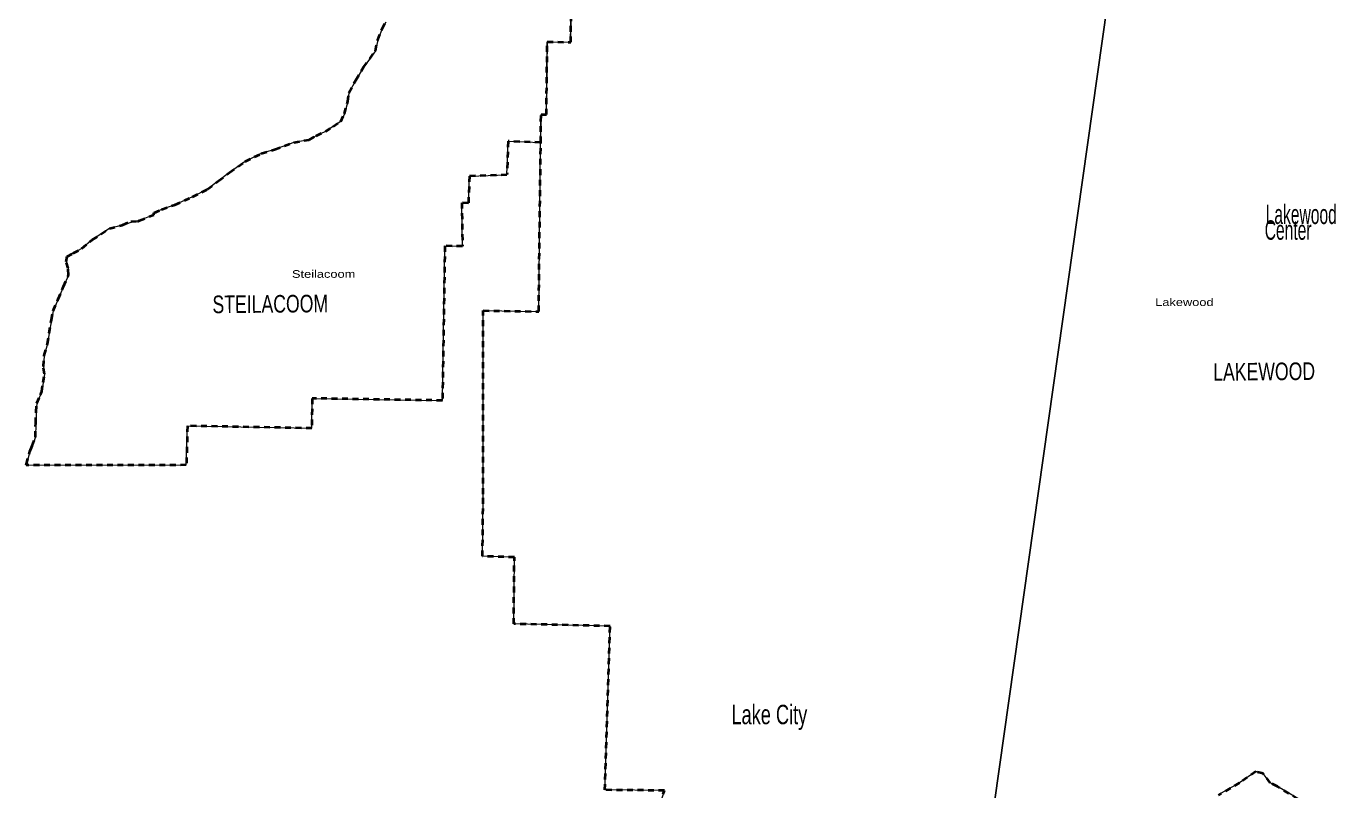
# Model space of a CAD drawing. Header units: feet. Extents: x -903180 to 1023491, y -707744 to 564635.
# Drawn here: x -403834 to -376892, y -128770 to -113037 of the extents above; entities that cross this region are included whole.
import ezdxf

# ---------------------------------------------------------------- set-up
doc = ezdxf.new("R2010")
doc.units = ezdxf.units.FT
doc.header["$LTSCALE"] = 80
doc.linetypes.add('SHORT_DASHED', pattern=[2.7, 1.5, -1.2])
doc.layers.add('13', color=7, linetype='SHORT_DASHED', lineweight=40)
doc.layers.add('58', color=7, linetype='Continuous', lineweight=13)
for name, color, linetype in [('14', 7, 'Continuous'), ('16', 7, 'Continuous'), ('36', 7, 'Continuous')]:
    doc.layers.add(name, color=color, linetype=linetype)

msp = doc.modelspace()

# ---------------------------------------------------------------- linework, layer by layer
at = {"layer": '13'}
for points in [[(-393248.3, -115429.53), (-393242.17, -114854.25), (-393133.15, -114856.77), (-393113.02, -113356.03), (-392632.44, -113366.86), (-392596.57, -111250.7), (-392596.16, -111226.48)], [(-393248.3, -115429.53), (-393917.71, -115403.8), (-393943.3, -116097.13), (-394715.58, -116120.3), (-394735.76, -116676.63), (-394872.37, -116670.67), (-394857.89, -117564.66), (-395220.57, -117556.27), (-395271.43, -120738.05), (-397950.41, -120695.98), (-397957.33, -121308.75), (-400515.6, -121260.4), (-400539.38, -122065.82), (-403813.95, -122068.53), (-403833.8, -122068.55), (-403827.71, -122049.04), (-403757.62, -121785.15), (-403713.78, -121673.24), (-403640.78, -121491.42), (-403638.68, -121208.13), (-403627.22, -120973.2), (-403614.55, -120792.53), (-403537.73, -120624.83), (-403512.56, -120552.85), (-403487.8, -120370.35), (-403457.1, -120193.96), (-403480.98, -120038.9), (-403463.58, -119810.08), (-403393.81, -119573.96), (-403364.5, -119355.35), (-403314.22, -119076.76), (-403277.33, -118890.41), (-403177.45, -118656.72), (-403065.1, -118395.08), (-402965.17, -118159.39), (-402969.16, -118018.67), (-403013.49, -117887.44), (-402993.74, -117773.17), (-402864.14, -117708.7), (-402687.8, -117608.72), (-402476.18, -117432.87), (-402295.58, -117316.87), (-402122.99, -117198.76), (-401858.65, -117130.16), (-401848.43, -117126.15), (-401684.39, -117055.81), (-401541.28, -117048.67), (-401527.93, -117046.63), (-401501.28, -117035.98), (-401230.72, -116927.95), (-401209.2, -116919.35), (-401204.69, -116899.96), (-401199.65, -116878.27), (-401049.84, -116806.05), (-400777.08, -116711.45), (-400410.81, -116545.84), (-400101, -116391.49), (-399879.41, -116221.82), (-399649.73, -116048.25), (-399330.78, -115819.68), (-398996.77, -115659.64), (-398722.16, -115577.13), (-398325.98, -115428.03), (-398013.57, -115372.18), (-397865.63, -115289.87), (-397679.46, -115206.11), (-397519.13, -115101.89), (-397362.82, -114997.61), (-397286.14, -114839.95), (-397218.11, -114585.71), (-397195.37, -114405.19), (-397054.93, -114147.96), (-396896.27, -113882.96), (-396763.05, -113708.02), (-396650.05, -113540.82), (-396600.54, -113316.47), (-396510.78, -113088.66), (-396438.44, -112953.05)], [(-392350.88, -133987.73), (-390704.12, -128763.28), (-391926.33, -128752.99), (-391821.09, -125379.36), (-393804.83, -125336.32), (-393790.3, -123965.57), (-394445.65, -123944.08), (-394431.58, -122663.97), (-394431.03, -118888.58), (-393290.52, -118907.27), (-393248.3, -115429.53)], [(-377674.02, -128940.1), (-378092.71, -128678.71), (-378239.43, -128603.51), (-378386.15, -128413.73), (-378536.45, -128374.34), (-378872.84, -128607.09), (-379313, -128861.32)]]:
    msp.add_lwpolyline(points, dxfattribs=at)
at = {"layer": '58'}
msp.add_line((-403833.8, -122068.55), (-403827.71, -122049.04), dxfattribs=at)
for points in [[(-381191.07, -109751), (-384423.13, -132592.3)], [(-384423.13, -132592.3), (-381191.07, -109751)], [(-403833.8, -122068.55), (-403813.95, -122068.53), (-400539.38, -122065.82), (-400515.6, -121260.4), (-397957.33, -121308.75), (-397950.41, -120695.98), (-395271.43, -120738.05), (-395220.57, -117556.27), (-394857.89, -117564.66), (-394872.37, -116670.67), (-394735.76, -116676.63), (-394715.58, -116120.3), (-393943.3, -116097.13), (-393917.71, -115403.8), (-393248.3, -115429.53), (-393242.17, -114854.25), (-393133.15, -114856.77), (-393113.02, -113356.03), (-392632.44, -113366.86), (-392596.57, -111250.7)], [(-392350.88, -133987.73), (-390704.12, -128763.28), (-391926.33, -128752.99), (-391821.09, -125379.36), (-393804.83, -125336.32), (-393790.3, -123965.57), (-394445.65, -123944.08), (-394431.58, -122663.97), (-394431.03, -118888.58), (-393290.52, -118907.27), (-393251.32, -115422.94), (-393242.16, -114854.26), (-393133.17, -114856.76), (-393112.05, -113356.15), (-392632.67, -113366.53), (-392595.69, -111226.95)], [(-396438.44, -112953.05), (-396510.78, -113088.66), (-396600.54, -113316.47), (-396650.05, -113540.82), (-396763.05, -113708.02), (-396896.27, -113882.96), (-397054.93, -114147.96), (-397195.37, -114405.19), (-397218.11, -114585.71), (-397286.14, -114839.95), (-397362.82, -114997.61), (-397519.13, -115101.89), (-397679.46, -115206.11), (-397865.63, -115289.87), (-398013.57, -115372.18), (-398325.98, -115428.03), (-398722.16, -115577.13), (-398996.77, -115659.64), (-399330.78, -115819.68), (-399649.73, -116048.25), (-399879.41, -116221.82), (-400101, -116391.49), (-400410.81, -116545.84), (-400777.08, -116711.45), (-401049.84, -116806.05), (-401199.65, -116878.27), (-401204.69, -116899.96), (-401209.2, -116919.35), (-401230.72, -116927.95), (-401501.28, -117035.98), (-401527.93, -117046.63), (-401541.28, -117048.67), (-401699.2, -117086.2), (-401858.65, -117130.16), (-402122.99, -117198.76), (-402295.58, -117316.87), (-402476.18, -117432.87), (-402687.8, -117608.72), (-402864.14, -117708.7), (-402993.74, -117773.17), (-403013.49, -117887.44), (-402969.16, -118018.67), (-402965.17, -118159.39), (-403065.1, -118395.08), (-403177.45, -118656.72), (-403277.33, -118890.41), (-403314.22, -119076.76), (-403364.5, -119355.35), (-403393.81, -119573.96), (-403463.58, -119810.08), (-403480.98, -120038.9), (-403457.1, -120193.96), (-403487.8, -120370.35), (-403512.56, -120552.85), (-403537.73, -120624.83), (-403614.55, -120792.53), (-403627.22, -120973.2), (-403638.68, -121208.13), (-403640.78, -121491.42), (-403713.78, -121673.24), (-403757.62, -121785.15), (-403827.71, -122049.04)], [(-377394.9, -129094.07), (-378092.71, -128678.71), (-378239.43, -128603.51), (-378239.43, -128603.51), (-378239.43, -128603.51), (-378386.15, -128413.73), (-378536.45, -128374.34), (-378872.84, -128607.09), (-378872.84, -128607.09), (-379295.48, -128848.01)]]:
    msp.add_lwpolyline(points, dxfattribs=at)

# ---------------------------------------------------------------- texts
at = {"layer": '14', "width": 0.75}
for s, p in [('STEILACOOM', (-400000.2, -118942.67)), ('LAKEWOOD', (-379412.93, -120333.09))]:
    msp.add_text(s, height=361.8, rotation=0.517, dxfattribs=at).set_placement(p)
at = {"layer": '16'}
for s, width, p in [('Lakewood', 0.6, (-378334.16, -117106.86)), ('Center', 0.6, (-378354.06, -117431.19)), ('Lake City', 0.7, (-389325.58, -127399.88))]:
    msp.add_text(s, height=400, dxfattribs=dict(at, width=width)).set_placement(p)
at = {"layer": '36', "width": 1.25}
for s, p in [('Steilacoom', (-398365.79, -118214.09)), ('Lakewood', (-380606.75, -118794.17))]:
    msp.add_text(s, height=157.5, dxfattribs=at).set_placement(p)

doc.saveas('drawing.dxf')
